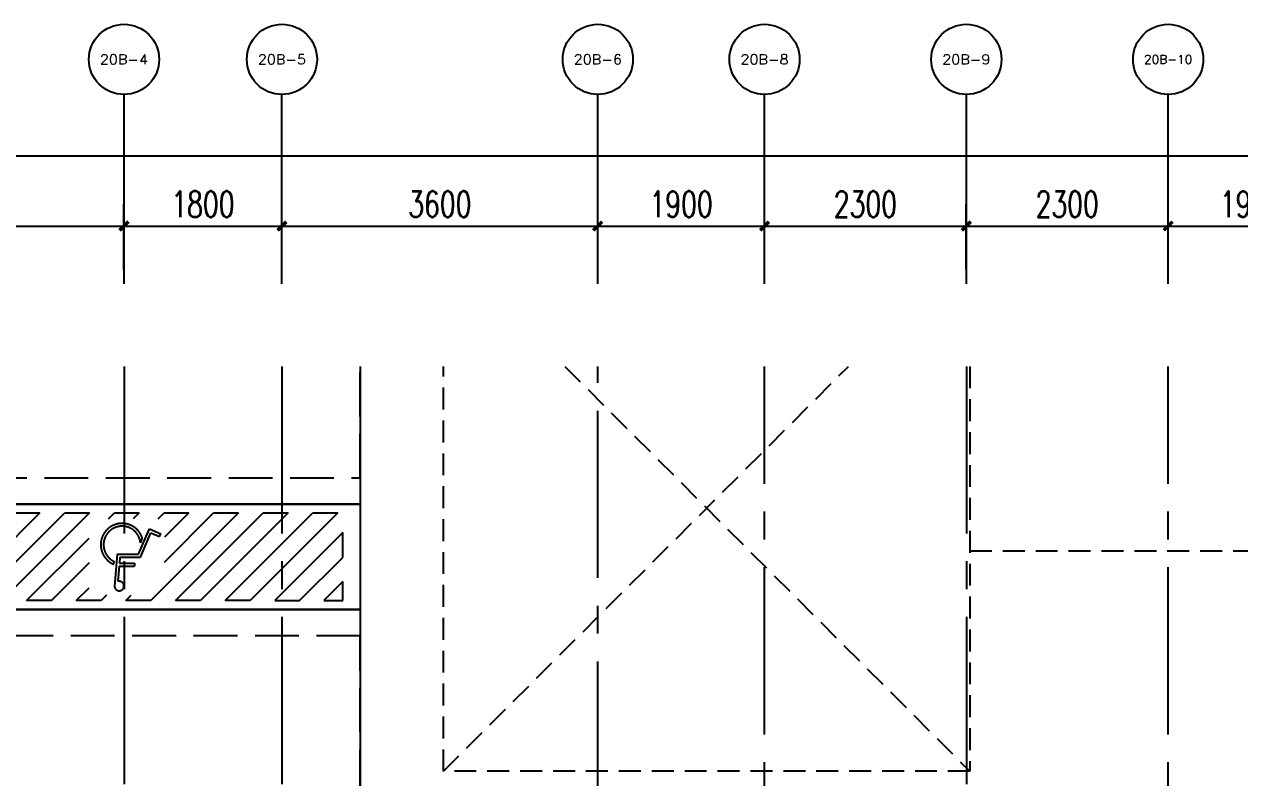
# Model space of a CAD drawing. Extents: x 296441 to 853063, y 459050 to 1117990.
# Drawn here: x 618962 to 632813, y 895913 to 904503 of the extents above; entities that cross this region are included whole.
import ezdxf
from ezdxf.enums import TextEntityAlignment as Align
from ezdxf.xclip import XClip

# ---------------------------------------------------------------- set-up
doc = ezdxf.new("R2010")
doc.units = 0
doc.header["$LTSCALE"] = 1000
doc.header["$XCLIPFRAME"] = 0
for name, pattern in [('14-GRID$0$CENTER2', [28.575, 19.05, -3.175, 3.175, -3.175]), ('ACAD_ISO06W100', [37.5, 24, -3, 0.5, -3, 0.5, -3, 0.5, -3]), ('BSMT-PLAN-BS01$0$$0$HIDDEN', [0.375, 0.25, -0.125]), ('BSMT-PLAN-BS01-P$0$$0$HIDDEN', [0.375, 0.25, -0.125]), ('CONTINOUS', [0]), ('DASH', [0.35, 0.25, -0.1])]:
    doc.linetypes.add(name, pattern=pattern)
for name, color, linetype in [('14-GRID$0$G-GRID', 9, '14-GRID$0$CENTER2'), ('5s-line', 143, 'Continuous'), ('AXIS', 3, 'Continuous'), ('AXIS_TEXT', 7, 'Continuous'), ('BSMT-PLAN-BS01$0$A-PKNG-DRIV', 33, 'Continuous'), ('BSMT-PLAN-BS01-P$0$A-PKNG-DRIV', 33, 'Continuous'), ('DIM_LEAD', 3, 'Continuous'), ('G-GRID-IDEN', 4, 'Continuous'), ('G-GRID-TEXT', 33, 'Continuous'), ('PUB_DIM', 3, 'Continuous'), ('车位', 155, 'CONTINOUS')]:
    doc.layers.add(name, color=color, linetype=linetype)
doc.styles.add('_TCH_AXIS', font='COMPLEX', dxfattribs={"bigfont": 'GBCBIG'})
doc.styles.add('_TCH_DIM_T3', font='SIMPLEX', dxfattribs={"width": 0.705882, "bigfont": 'GBCBIG'})
doc.styles.add('GOA_04_COMPLEX_1.00', font='complex.shx')
doc.dimstyles.new('_TCH_ARCH&&100', dxfattribs={"dimtxt": 297.5, "dimasz": 100, "dimexe": 250, "dimexo": 300, "dimgap": 100, "dimtad": 1, "dimdec": 0, "dimzin": 0, "dimdsep": 46, "dimtxsty": '_TCH_DIM_T3', "dimblk": 'ARCHTICK', "dimcen": 0.09, "dimclrt": 7, "dimazin": 2, "dimtfac": 1, "dimtdec": 0, "dimtix": 1, "dimtmove": 2, "dimatfit": 3, "dimfxl": 0, "dimtolj": 1, "dimtzin": 0, "dimarcsym": 0})

# ---------------------------------------------------------------- blocks, each defined once
blk = doc.blocks.new('_ArchTick')
at = {"color": 0, "linetype": 'ByBlock', "const_width": 0.4}
blk.add_lwpolyline([(-0.5, -0.5), (0.5, 0.5)], dxfattribs=at)
blk = doc.blocks.new('*D2131')
at = {"layer": 'Defpoints', "color": 0, "transparency": 16777216}
for p in [(668098, 903003), (608698, 901542), (668098, 901542)]:
    blk.add_point(p, dxfattribs=at)
at = {"layer": 'PUB_DIM', "color": 0, "lineweight": -2, "transparency": 16777216}
for p, q in [((608698, 901842), (608698, 903253)), ((668098, 901842), (668098, 903253)), ((608698, 903003), (668098, 903003))]:
    blk.add_line(p, q, dxfattribs=at)
at = {"layer": 'PUB_DIM', "color": 0, "lineweight": -2, "transparency": 16777216, "xscale": 100, "yscale": 100, "zscale": 100, "rotation": 180}
blk.add_blockref('_ArchTick', (608698, 903003), dxfattribs=at)
at = {"layer": 'PUB_DIM', "color": 0, "lineweight": -2, "transparency": 16777216, "xscale": 100, "yscale": 100, "zscale": 100}
blk.add_blockref('_ArchTick', (668098, 903003), dxfattribs=at)
at = {"layer": 'PUB_DIM', "color": 7, "transparency": 16777216, "insert": (638398, 903252), "char_height": 297.5, "attachment_point": 5, "style": '_TCH_DIM_T3'}
blk.add_mtext('\\A1;59400', dxfattribs=at)
blk = doc.blocks.new('*D2134')
at = {"layer": 'Defpoints', "color": 0, "transparency": 16777216}
for p in [(620098, 902203), (615898, 901403), (620098, 901403)]:
    blk.add_point(p, dxfattribs=at)
at = {"layer": 'PUB_DIM', "color": 0, "lineweight": -2, "transparency": 16777216}
for p, q in [((615898, 901703), (615898, 902453)), ((620098, 901703), (620098, 902453)), ((615898, 902203), (620098, 902203))]:
    blk.add_line(p, q, dxfattribs=at)
at = {"layer": 'PUB_DIM', "color": 0, "lineweight": -2, "transparency": 16777216, "xscale": 100, "yscale": 100, "zscale": 100, "rotation": 180}
blk.add_blockref('_ArchTick', (615898, 902203), dxfattribs=at)
at = {"layer": 'PUB_DIM', "color": 0, "lineweight": -2, "transparency": 16777216, "xscale": 100, "yscale": 100, "zscale": 100}
blk.add_blockref('_ArchTick', (620098, 902203), dxfattribs=at)
at = {"layer": 'PUB_DIM', "color": 7, "transparency": 16777216, "insert": (617998, 902452), "char_height": 297.5, "attachment_point": 5, "style": '_TCH_DIM_T3'}
blk.add_mtext('\\A1;4200', dxfattribs=at)
blk = doc.blocks.new('*D2135')
at = {"layer": 'Defpoints', "color": 0, "transparency": 16777216}
for p in [(621898, 902203), (620098, 901403), (621898, 901403)]:
    blk.add_point(p, dxfattribs=at)
at = {"layer": 'PUB_DIM', "color": 0, "lineweight": -2, "transparency": 16777216}
for p, q in [((620098, 901703), (620098, 902453)), ((621898, 901703), (621898, 902453)), ((620098, 902203), (621898, 902203))]:
    blk.add_line(p, q, dxfattribs=at)
at = {"layer": 'PUB_DIM', "color": 0, "lineweight": -2, "transparency": 16777216, "xscale": 100, "yscale": 100, "zscale": 100, "rotation": 180}
blk.add_blockref('_ArchTick', (620098, 902203), dxfattribs=at)
at = {"layer": 'PUB_DIM', "color": 0, "lineweight": -2, "transparency": 16777216, "xscale": 100, "yscale": 100, "zscale": 100}
blk.add_blockref('_ArchTick', (621898, 902203), dxfattribs=at)
at = {"layer": 'PUB_DIM', "color": 7, "transparency": 16777216, "insert": (620998, 902452), "char_height": 297.5, "attachment_point": 5, "style": '_TCH_DIM_T3'}
blk.add_mtext('\\A1;1800', dxfattribs=at)
blk = doc.blocks.new('*D2136')
at = {"layer": 'Defpoints', "color": 0, "transparency": 16777216}
for p in [(625498, 902203), (621898, 901403), (625498, 901403)]:
    blk.add_point(p, dxfattribs=at)
at = {"layer": 'PUB_DIM', "color": 0, "lineweight": -2, "transparency": 16777216}
for p, q in [((621898, 901703), (621898, 902453)), ((625498, 901703), (625498, 902453)), ((621898, 902203), (625498, 902203))]:
    blk.add_line(p, q, dxfattribs=at)
at = {"layer": 'PUB_DIM', "color": 0, "lineweight": -2, "transparency": 16777216, "xscale": 100, "yscale": 100, "zscale": 100, "rotation": 180}
blk.add_blockref('_ArchTick', (621898, 902203), dxfattribs=at)
at = {"layer": 'PUB_DIM', "color": 0, "lineweight": -2, "transparency": 16777216, "xscale": 100, "yscale": 100, "zscale": 100}
blk.add_blockref('_ArchTick', (625498, 902203), dxfattribs=at)
at = {"layer": 'PUB_DIM', "color": 7, "transparency": 16777216, "insert": (623698, 902452), "char_height": 297.5, "attachment_point": 5, "style": '_TCH_DIM_T3'}
blk.add_mtext('\\A1;3600', dxfattribs=at)
blk = doc.blocks.new('*D2137')
at = {"layer": 'Defpoints', "color": 0, "transparency": 16777216}
for p in [(627398, 902203), (625498, 901403), (627398, 901403)]:
    blk.add_point(p, dxfattribs=at)
at = {"layer": 'PUB_DIM', "color": 0, "lineweight": -2, "transparency": 16777216}
for p, q in [((625498, 901703), (625498, 902453)), ((627398, 901703), (627398, 902453)), ((625498, 902203), (627398, 902203))]:
    blk.add_line(p, q, dxfattribs=at)
at = {"layer": 'PUB_DIM', "color": 0, "lineweight": -2, "transparency": 16777216, "xscale": 100, "yscale": 100, "zscale": 100, "rotation": 180}
blk.add_blockref('_ArchTick', (625498, 902203), dxfattribs=at)
at = {"layer": 'PUB_DIM', "color": 0, "lineweight": -2, "transparency": 16777216, "xscale": 100, "yscale": 100, "zscale": 100}
blk.add_blockref('_ArchTick', (627398, 902203), dxfattribs=at)
at = {"layer": 'PUB_DIM', "color": 7, "transparency": 16777216, "insert": (626448, 902452), "char_height": 297.5, "attachment_point": 5, "style": '_TCH_DIM_T3'}
blk.add_mtext('\\A1;1900', dxfattribs=at)
blk = doc.blocks.new('*D2138')
at = {"layer": 'Defpoints', "color": 0, "transparency": 16777216}
for p in [(629698, 902203), (627398, 901403), (629698, 901403)]:
    blk.add_point(p, dxfattribs=at)
at = {"layer": 'PUB_DIM', "color": 0, "lineweight": -2, "transparency": 16777216}
for p, q in [((627398, 901703), (627398, 902453)), ((629698, 901703), (629698, 902453)), ((627398, 902203), (629698, 902203))]:
    blk.add_line(p, q, dxfattribs=at)
at = {"layer": 'PUB_DIM', "color": 0, "lineweight": -2, "transparency": 16777216, "xscale": 100, "yscale": 100, "zscale": 100, "rotation": 180}
blk.add_blockref('_ArchTick', (627398, 902203), dxfattribs=at)
at = {"layer": 'PUB_DIM', "color": 0, "lineweight": -2, "transparency": 16777216, "xscale": 100, "yscale": 100, "zscale": 100}
blk.add_blockref('_ArchTick', (629698, 902203), dxfattribs=at)
at = {"layer": 'PUB_DIM', "color": 7, "transparency": 16777216, "insert": (628548, 902452), "char_height": 297.5, "attachment_point": 5, "style": '_TCH_DIM_T3'}
blk.add_mtext('\\A1;2300', dxfattribs=at)
blk = doc.blocks.new('*D2139')
at = {"layer": 'Defpoints', "color": 0, "transparency": 16777216}
for p in [(631998, 902203), (629698, 901403), (631998, 901403)]:
    blk.add_point(p, dxfattribs=at)
at = {"layer": 'PUB_DIM', "color": 0, "lineweight": -2, "transparency": 16777216}
for p, q in [((629698, 901703), (629698, 902453)), ((631998, 901703), (631998, 902453)), ((629698, 902203), (631998, 902203))]:
    blk.add_line(p, q, dxfattribs=at)
at = {"layer": 'PUB_DIM', "color": 0, "lineweight": -2, "transparency": 16777216, "xscale": 100, "yscale": 100, "zscale": 100, "rotation": 180}
blk.add_blockref('_ArchTick', (629698, 902203), dxfattribs=at)
at = {"layer": 'PUB_DIM', "color": 0, "lineweight": -2, "transparency": 16777216, "xscale": 100, "yscale": 100, "zscale": 100}
blk.add_blockref('_ArchTick', (631998, 902203), dxfattribs=at)
at = {"layer": 'PUB_DIM', "color": 7, "transparency": 16777216, "insert": (630848, 902452), "char_height": 297.5, "attachment_point": 5, "style": '_TCH_DIM_T3'}
blk.add_mtext('\\A1;2300', dxfattribs=at)
blk = doc.blocks.new('*D2140')
at = {"layer": 'Defpoints', "color": 0, "transparency": 16777216}
for p in [(633898, 902203), (631998, 901403), (633898, 901403)]:
    blk.add_point(p, dxfattribs=at)
at = {"layer": 'PUB_DIM', "color": 0, "lineweight": -2, "transparency": 16777216}
for p, q in [((631998, 901703), (631998, 902453)), ((633898, 901703), (633898, 902453)), ((631998, 902203), (633898, 902203))]:
    blk.add_line(p, q, dxfattribs=at)
at = {"layer": 'PUB_DIM', "color": 0, "lineweight": -2, "transparency": 16777216, "xscale": 100, "yscale": 100, "zscale": 100, "rotation": 180}
blk.add_blockref('_ArchTick', (631998, 902203), dxfattribs=at)
at = {"layer": 'PUB_DIM', "color": 0, "lineweight": -2, "transparency": 16777216, "xscale": 100, "yscale": 100, "zscale": 100}
blk.add_blockref('_ArchTick', (633898, 902203), dxfattribs=at)
at = {"layer": 'PUB_DIM', "color": 7, "transparency": 16777216, "insert": (632948, 902452), "char_height": 297.5, "attachment_point": 5, "style": '_TCH_DIM_T3'}
blk.add_mtext('\\A1;1900', dxfattribs=at)
blk = doc.blocks.new('_AXISO')
at = {"layer": 'G-GRID-IDEN'}
blk.add_circle((0, 0), 0.5, dxfattribs=at)
at = {"layer": 'G-GRID-TEXT', "style": 'GOA_04_COMPLEX_1.00', "width": 1.041667}
blk.add_attdef('A', text='', height=0.56, dxfattribs=at).set_placement((-0.25, -0.28), (0.25, -0.28), align=Align.FIT)
blk = doc.blocks.new('c-01')
at = {"layer": '车位', "ltscale": 100}
for points in [[(0, 2400), (5500, 2400), (5500, 0), (0, 0)], [(4920, 1700), (4920, 2200), (5000, 2200), (5000, 1700)], [(4920, 700), (4920, 200), (5000, 200), (5000, 700)]]:
    blk.add_lwpolyline(points, close=True, dxfattribs=at)
at = {"layer": '车位', "linetype": 'DASH', "ltscale": 2}
blk.add_lwpolyline([(0, 300), (5000, 300), (5000, 2100), (0, 2100)], close=True, dxfattribs=at)
blk = doc.blocks.new('cqr')
at = {"layer": '5s-line', "linetype": 'ACAD_ISO06W100', "ltscale": 10}
for p, q in [((629, -2631), (266, -2599)), ((548, -2591), (514, -2588)), ((629, -2631), (629, -2874)), ((320, -2658), (322, -2637)), ((494, -2652), (322, -2637)), ((494, -2652), (494, -2825)), ((596, -2661), (526, -2655)), ((526, -2655), (526, -2825)), ((596, -2661), (596, -2895)), ((526, -2825), (494, -2825)), ((596, -2895), (874, -3013)), ((629, -2874), (917, -2996)), ((759, -2894), (811, -2916)), ((874, -3013), (832, -3113)), ((917, -2996), (862, -3126)), ((832, -3113), (862, -3126))]:
    blk.add_line(p, q, dxfattribs=at)
for points in [[(0, -5400), (0, 100), (1200, 100), (1200, -5400)], [(300, -100), (100, -100), (100, -183), (1100, -1183), (1100, -900)], [(866, -100), (583, -100), (1100, -617), (1100, -334)], [(100, -749), (100, -466), (1100, -1466), (1100, -1749)], [(100, -1314), (100, -1031), (1100, -2031), (1100, -2314)], [(100, -3577), (100, -3294), (1100, -4294), (1100, -4577)], [(100, -4143), (100, -3860), (1100, -4860), (1100, -5143)], [(100, -4425), (100, -4708), (592, -5200), (875, -5200)], [(100, -4983), (100, -5200), (317, -5200)]]:
    blk.add_lwpolyline(points, close=True, dxfattribs=at)
for points in [[(529, -2309), (100, -1880), (100, -1597), (812, -2309)], [(161, -2507), (100, -2446), (100, -2163), (247, -2309)], [(1032, -2529), (1100, -2597), (1100, -2880), (1032, -2812)], [(539, -3167), (1100, -3728), (1100, -4011), (100, -3011), (100, -2728), (161, -2790)], [(1032, -3095), (1100, -3163), (1100, -3446), (822, -3167)]]:
    blk.add_lwpolyline(points, dxfattribs=at)
for centre, radius, start, end in [((737, -2685), 243, 287.9044, 156.5804), ((737, -2685), 211, 276.0497, 153.6179), ((266, -2653), 53.8, 84.9988, 355.218)]:
    blk.add_arc(centre, radius, start, end, dxfattribs=at)
blk = doc.blocks.new('A$C27967141')
at = {"layer": 'BSMT-PLAN-BS01-P$0$A-PKNG-DRIV', "linetype": 'BSMT-PLAN-BS01-P$0$$0$HIDDEN'}
for p, q in [((8030, 4147), (14030, 10147)), ((8030, 10147), (14030, 4147))]:
    blk.add_line(p, q, dxfattribs=at)
blk.add_lwpolyline([(8030, 10147), (14030, 10147), (14030, 4147), (8030, 4147)], close=True, dxfattribs=at)
at = {"ltscale": 100, "rotation": 90}
blk.add_blockref('cqr', (1683, 5993), dxfattribs=at)
at = {"layer": '车位', "rotation": 179.9999999999999}
for p in [(7083, 9593), (7083, 5993)]:
    blk.add_blockref('c-01', p, dxfattribs=at)

msp = doc.modelspace()

# ---------------------------------------------------------------- linework, layer by layer
at = {"layer": '14-GRID$0$G-GRID', "color": 8, "ltscale": 0.1}
for p, q in [((620098.5, 900603), (620098.5, 867844.6)), ((621898.5, 900603), (621898.5, 885419.3)), ((625498.5, 889619.3), (625498.5, 900603)), ((627398.5, 882119.3), (627398.5, 900603)), ((629698.5, 900603), (629698.5, 867844.6)), ((631998.5, 882119.3), (631998.5, 900603))]:
    msp.add_line(p, q, dxfattribs=at)
at = {"layer": 'AXIS'}
for p, q in [((620098.5, 901542.1), (620098.5, 903703)), ((621898.5, 901542.1), (621898.5, 903703)), ((625498.5, 901542.1), (625498.5, 903703)), ((627398.5, 901542.1), (627398.5, 903703)), ((629698.5, 901542.1), (629698.5, 903703)), ((631998.5, 901542.1), (631998.5, 903703))]:
    msp.add_line(p, q, dxfattribs=at)
at = {"layer": 'BSMT-PLAN-BS01$0$A-PKNG-DRIV', "linetype": 'BSMT-PLAN-BS01$0$$0$HIDDEN'}
msp.add_line((629738.5, 898499.3), (681538.5, 898499.3), dxfattribs=at)

# ---------------------------------------------------------------- block references
at = {"layer": 'AXIS'}
ref = msp.add_blockref('_AXISO', (620098.5, 904103), dxfattribs=dict(at, xscale=800, yscale=800, zscale=800))
ref.add_attrib('A', '20B-4', dxfattribs={"layer": 'AXIS_TEXT', "height": 110.84, "style": '_TCH_AXIS'}).set_placement((619824, 904047.6), (620372.9, 904047.6), align=Align.FIT)
ref = msp.add_blockref('_AXISO', (621898.5, 904103), dxfattribs=dict(at, xscale=800, yscale=800, zscale=800))
ref.add_attrib('A', '20B-5', dxfattribs={"layer": 'AXIS_TEXT', "height": 112.93, "style": '_TCH_AXIS'}).set_placement((621624.2, 904046.6), (622172.7, 904046.6), align=Align.FIT)
ref = msp.add_blockref('_AXISO', (625498.5, 904103), dxfattribs=dict(at, xscale=800, yscale=800, zscale=800))
ref.add_attrib('A', '20B-6', dxfattribs={"layer": 'AXIS_TEXT', "height": 112.93, "style": '_TCH_AXIS'}).set_placement((625224.2, 904046.6), (625772.7, 904046.6), align=Align.FIT)
ref = msp.add_blockref('_AXISO', (627398.5, 904103), dxfattribs=dict(at, xscale=800, yscale=800, zscale=800))
ref.add_attrib('A', '20B-8', dxfattribs={"layer": 'AXIS_TEXT', "height": 112.93, "style": '_TCH_AXIS'}).set_placement((627124.2, 904046.6), (627672.7, 904046.6), align=Align.FIT)
ref = msp.add_blockref('_AXISO', (629698.5, 904103), dxfattribs=dict(at, xscale=800, yscale=800, zscale=800))
ref.add_attrib('A', '20B-9', dxfattribs={"layer": 'AXIS_TEXT', "height": 112.93, "style": '_TCH_AXIS'}).set_placement((629424.2, 904046.6), (629972.7, 904046.6), align=Align.FIT)
ref = msp.add_blockref('_AXISO', (631998.5, 904103), dxfattribs=dict(at, xscale=800, yscale=800, zscale=800))
ref.add_attrib('A', '20B-10', dxfattribs={"layer": 'AXIS_TEXT', "height": 98.93, "style": '_TCH_AXIS'}).set_placement((631722.9, 904053.6), (632274.1, 904053.6), align=Align.FIT)
at = {"layer": 'DIM_LEAD'}
ref = msp.add_blockref('A$C27967141', (615708.5, 891839.3), dxfattribs=at)
XClip(ref).set_block_clipping_path([(-17290.9725145269, -23994.70664712), (55256.8565279767, 8763.7354099918)])

# ---------------------------------------------------------------- dimensions: what is measured, and where the dimension line sits
at = {"layer": 'PUB_DIM'}
for p1, p2, distance, picture, middle in [((608698.5, 901542.1), (668098.5, 901542.1), 1461, '*D2131', (638398.5, 903251.8)), ((615898.5, 901403), (620098.5, 901403), 800, '*D2134', (617998.5, 902451.8)), ((620098.5, 901403), (621898.5, 901403), 800, '*D2135', (620998.5, 902451.8)), ((621898.5, 901403), (625498.5, 901403), 800, '*D2136', (623698.5, 902451.8)), ((625498.5, 901403), (627398.5, 901403), 800, '*D2137', (626448.5, 902451.8)), ((627398.5, 901403), (629698.5, 901403), 800, '*D2138', (628548.5, 902451.8)), ((629698.5, 901403), (631998.5, 901403), 800, '*D2139', (630848.5, 902451.8)), ((631998.5, 901403), (633898.5, 901403), 800, '*D2140', (632948.5, 902451.8))]:
    dim = msp.add_aligned_dim(p1=p1, p2=p2, distance=distance, dimstyle='_TCH_ARCH&&100', dxfattribs=at)
    dim.commit()
    dim.dimension.update_dxf_attribs({"geometry": picture, "text_midpoint": middle})

doc.saveas('drawing.dxf')
